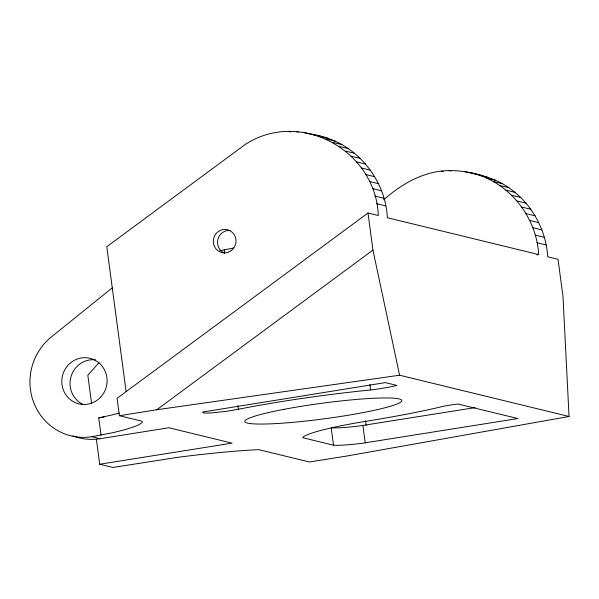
<?xml version="1.0" encoding="UTF-8"?>
<svg xmlns="http://www.w3.org/2000/svg" width="599" height="599" viewBox="0 0 599 599"><rect width="100%" height="100%" fill="white"/><g stroke="black" fill="none" stroke-linecap="round" stroke-linejoin="round"><path stroke-width="0.9" d="M98.985 362.672L87.828 375.288L91.535 403.082M112.552 287.632L51.02 337.215A56.396 54.374 -76.3 0 0 34.218 403.786A56.396 54.374 -76.3 0 0 91.864 436.708L100.093 438.715L168.873 427.761L232.053 443.148L99.696 464.232L96.357 439.217M383.697 199.714C402.049 183.758 424.137 170.782 449.1 170.603C464.996 170.438 480.757 174.399 495.448 180.247C525.428 193.417 545.764 224.311 547.741 256.791L558.028 259.292L562.978 296.378L569.05 416.492L346.754 456.041L309.421 461.986L258.753 449.647L252.516 449.969A133.787 13.29 -7.6 0 0 177.379 457.381L112.956 467.46L99.696 464.232M126.119 391.596L106.787 246.706L245.118 144.554C300.121 108.569 376.157 150.768 378.283 215.52L367.996 213.012L117.067 398.32L119.388 415.706L141.903 421.187L142.3 421.981A102.968 10.228 -7.6 0 1 113.248 432.59L91.864 436.708M119.388 415.706L156.751 409.753L372.945 250.09L367.996 213.012M101.059 435.241L98.745 417.862L110.927 415.204A102.968 10.228 -7.6 0 0 119.366 413.1M238.409 409.274L246.309 407.732A155.089 15.402 -7.6 0 1 362.957 390.758L372.765 389.717A30.908 3.07 -7.6 0 0 396.508 385.524L396.882 385.427L385.314 382.611L202.844 412.007A21.676 2.156 -7.6 0 0 210.9 412.958L226.751 411.311L238.409 409.274L237.923 405.613M219.751 250.696L224.243 249.843A140.99 14.002 -7.6 0 1 233.775 247.993M536.861 254.867L538.666 254.575C536.629 216.868 509 181.744 471.892 173.059M98.745 417.862L104.181 416.994M333.508 445.199L302.652 437.689L303.251 436.978A91.52 9.09 -7.6 0 1 357.723 422.677L375.895 419.667A164.493 16.338 -7.6 0 0 438.745 407.402L443.904 406.174A21.564 2.141 -7.6 0 1 457.958 404.048L517.933 418.536L363.159 443.14A34.031 3.377 -7.6 0 1 334.474 445.259L333.508 445.199L331.187 427.821L332.153 427.881A34.031 3.377 -7.6 0 0 360.838 425.762L475.134 407.605M156.751 409.753L399.593 375.214L569.05 416.492M313.082 134.715C353.537 140.301 385.344 177.364 387.366 217.729L538.666 254.575M480.975 175.275L464.382 171.561M311.517 134.004L320.592 136.213M304.007 132.499L312.176 134.49M318.863 136.16L327.938 138.376M479.237 175.222L488.32 177.439M296.393 131.683L298.205 132.124M325.991 138.975L335.066 141.184M486.366 178.038L495.448 180.247M288.718 131.54L290.537 131.982M449.1 170.603L450.912 171.044M332.842 142.42L341.924 144.629M493.224 181.475L502.299 183.691M441.433 171.142L443.253 171.584M339.378 146.456L348.453 148.672M499.753 185.518L508.836 187.734M345.541 151.075L354.615 153.284M505.915 190.138L514.998 192.346M351.284 156.227L360.366 158.435M511.666 195.289L520.741 197.498M356.57 161.88L365.652 164.089M516.952 200.942L526.027 203.151M361.362 167.99L370.437 170.198M521.736 207.052L530.819 209.261M365.615 174.511L374.689 176.72M525.989 213.573L535.072 215.782M369.298 181.4L378.373 183.608M529.681 220.454L538.756 222.671M372.391 188.595L381.473 190.804M532.773 227.657L541.848 229.866M374.869 196.053L383.944 198.262M535.244 235.115L544.326 237.324M376.711 203.712L385.786 205.921M537.086 242.775L546.168 244.984M372.945 250.09L399.593 375.214M369.935 384.483L370.669 389.971M365.6 420.88L366.214 425.5M362.904 425.477L365.225 442.863M224.243 249.843L224.737 253.542M83.441 404.617A23.443 22.605 -76.3 0 1 70.854 377.175A23.443 22.605 -76.3 0 1 95.503 359.827M224.078 252.868A11.748 11.329 -76.3 0 1 217.961 239.181A11.748 11.329 -76.3 0 1 230.143 230.495M100.093 438.715A56.396 54.374 -76.3 0 1 72.936 435.885M284.001 409.334L279.643 410.188A79.188 7.862 -7.6 0 0 287.146 422.827A79.188 7.862 -7.6 0 0 401.794 400.461A79.188 7.862 -7.6 0 0 284.001 409.334M100.55 397.257A23.443 22.605 -76.3 0 0 90.179 358.352A23.443 22.605 -76.3 0 0 62.596 387.65A23.443 22.605 -76.3 0 0 100.55 397.257M231.154 250.637A11.748 11.329 -76.3 0 0 229.462 230.435A11.748 11.329 -76.3 0 0 213.341 242.34A11.748 11.329 -76.3 0 0 231.154 250.637"/></g></svg>
